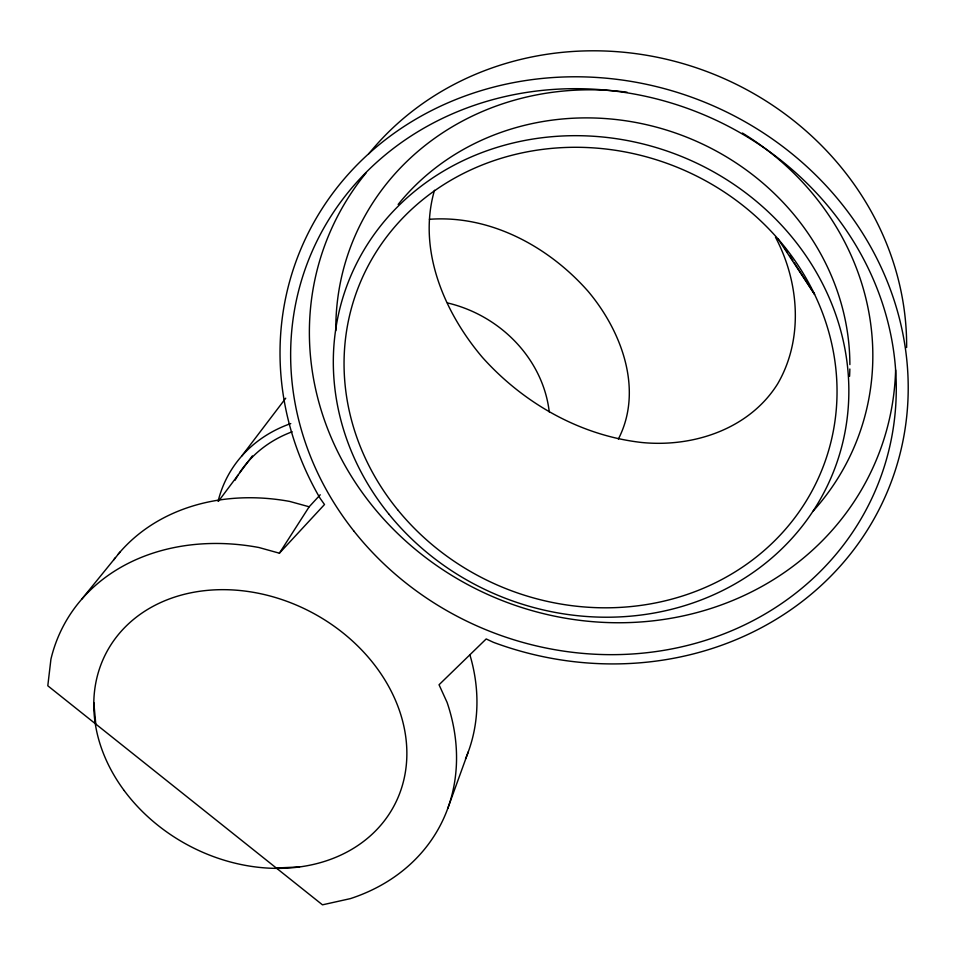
<?xml version="1.0" encoding="UTF-8"?>
<svg xmlns="http://www.w3.org/2000/svg" width="956" height="956" viewBox="0 0 956 956"><rect width="100%" height="100%" fill="white"/><g stroke="black" fill="none" stroke-linecap="round" stroke-linejoin="round"><path stroke-width="1.43" d="M434.49 190.268C417.294 249.48 444.134 312.325 482.457 357.425C523.506 403.253 580.244 435.566 641.787 442.497C693.136 447.587 749.301 429.16 777.658 383.834C803.721 338.998 799.228 281.996 775.471 237.208M447.731 808.549L468.285 751.846M618.365 439.055C643.723 389.785 621.46 330.848 588.048 291.257C548.672 246.588 490.165 214.742 429.423 219.306M279.403 553.201L324.502 504.517L319.997 498.16A317.38 290.015 20.7 0 1 522.155 81.093A317.38 290.015 20.7 0 1 907.853 401.831A317.38 290.015 20.7 0 1 493.332 642.289L486.198 638.943L439.043 684.759L447.085 702.397A213.212 172.498 28.2 0 1 350.314 898.64L322.471 904.83L47.8 685.787L50.931 659.174A213.212 172.498 28.2 0 1 258.933 547.513L279.403 553.201L309.17 506.788L320.248 494.766M218.518 501.207L252.372 455.928M241.784 456L285.736 398.198M81.798 599.113L120.086 551.994M276.26 867.988L299.515 866.961M309.17 506.788L289.68 501.422A203.09 167.097 28.3 0 0 118.209 554.193M778.029 238.881L814.608 294.364L794.424 263.019M783.932 246.732L787.158 251.739M789.584 255.503L792.811 260.522M93.796 702.576L95.791 724.062M368.837 153.737A300.447 277.455 20.3 0 1 702.529 69.955A300.447 277.455 20.3 0 1 906.635 347.53M113.716 559.869A203.09 167.097 28.3 0 1 115.473 557.563M469.958 655.051A203.09 167.097 28.3 0 1 465.524 758.801M398.15 204.441A251.978 231.567 20.5 0 1 676.979 133.541A251.978 231.567 20.5 0 1 849.872 364.606M849.836 369.004A251.978 231.567 20.5 0 1 849.573 376.341M895.617 370.008A295.99 272.173 20.5 0 1 507.612 602.627A295.99 272.173 20.5 0 1 366.16 172.809M742.43 133.039A271.026 249.647 20.4 0 1 813.209 511.018M335.819 330.692A271.026 249.647 20.4 0 1 627.064 92.218M447.492 302.933A123.718 110.263 29.1 0 1 549.246 411.928M218.111 501.303A144.272 123.611 28.6 0 1 290.755 423.58M235.092 480.211A135.895 116.429 28.6 0 1 237.96 475.263M239.514 472.838A135.895 116.429 28.6 0 1 292.142 431.789M124.137 790.504A162.962 131.785 28.2 0 0 393.633 806.601A162.962 131.785 28.2 0 0 233.18 589.971A162.962 131.785 28.2 0 0 124.137 790.504M353.983 531.189A305.992 279.546 20.7 0 0 873.7 494.348A305.992 279.546 20.7 0 0 552.699 89.482A305.992 279.546 20.7 0 0 353.983 531.189M388.913 514.173A260.486 237.817 20.7 0 0 830.633 478.657A260.486 237.817 20.7 0 0 553.691 136.553A260.486 237.817 20.7 0 0 388.913 514.173M397.612 509.691A249.122 227.409 20.8 0 0 819.89 474.738A249.122 227.409 20.8 0 0 554.157 148.168A249.122 227.409 20.8 0 0 397.612 509.691"/></g></svg>
